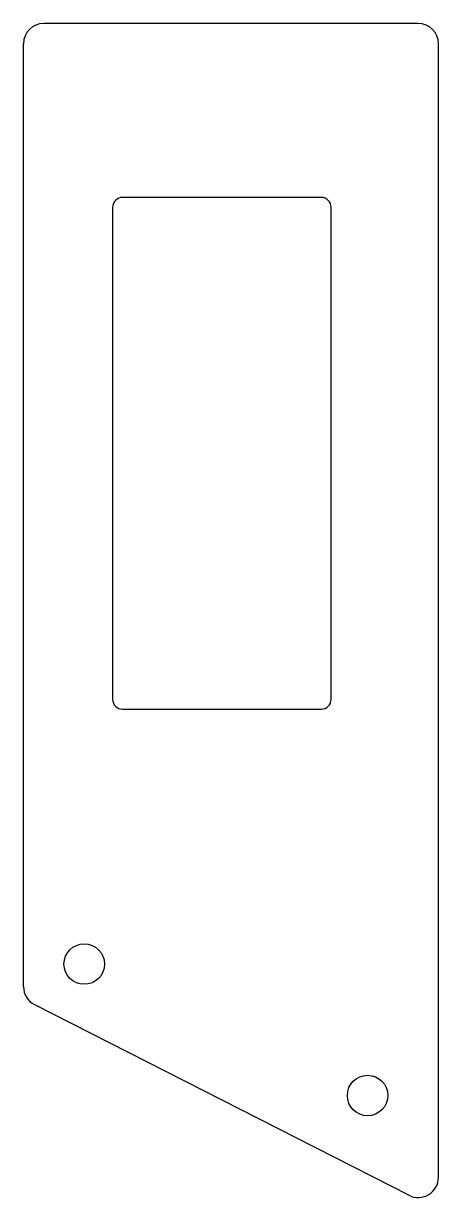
# Model space of a CAD drawing. Header units: millimetres. Extents: x 148.3 to 168.8, y -101.1 to -43.
import ezdxf

# ---------------------------------------------------------------- set-up
doc = ezdxf.new("R2010")
doc.units = ezdxf.units.MM

msp = doc.modelspace()

# ---------------------------------------------------------------- linework, layer by layer
for p, q in [((167.792, -43.031), (149.292, -43.031)), ((148.292, -90.647), (148.292, -44.031)), ((168.792, -100.073), (168.792, -44.031)), ((162.992, -51.631), (153.192, -51.631)), ((152.692, -52.131), (152.692, -76.431)), ((163.492, -76.431), (163.492, -52.131)), ((153.192, -76.931), (162.992, -76.931)), ((148.838, -91.538), (167.338, -100.964))]:
    msp.add_line(p, q)
for centre in [(151.292, -89.531), (165.292, -96.031)]:
    msp.add_circle(centre, 1)
for centre, radius, start, end in [((149.292, -44.031), 1, 90, 180), ((167.792, -44.031), 1, 0, 90), ((153.192, -52.131), 0.5, 90, 180), ((162.992, -52.131), 0.5, 0, 90), ((153.192, -76.431), 0.5, 180, 270), ((162.992, -76.431), 0.5, 270, 0), ((149.292, -90.647), 1, 180, 243), ((167.792, -100.073), 1, 243, 0)]:
    msp.add_arc(centre, radius, start, end)

doc.saveas('drawing.dxf')
